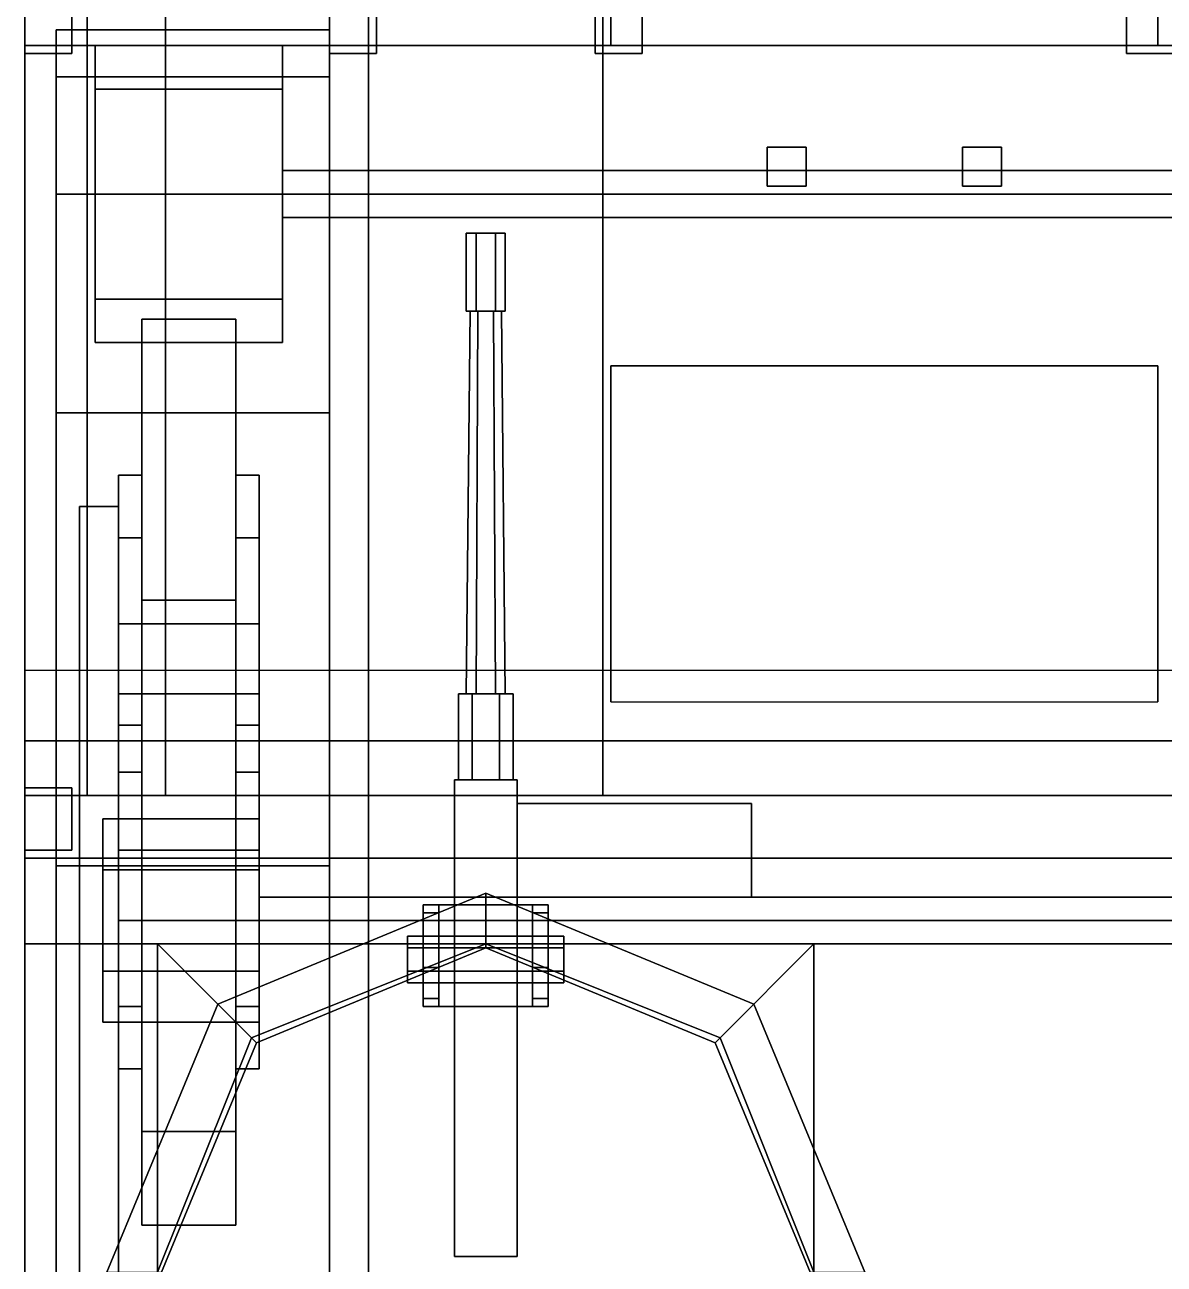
# Model space of a CAD drawing. Extents: x -1.1 to 1.1, y -2.2 to 2.63.
# Drawn here: x -1.1 to 0.358, y 0.24 to 1.827 of the extents above; entities that cross this region are included whole.
import ezdxf

# ---------------------------------------------------------------- set-up
doc = ezdxf.new("R2010")
doc.units = 0
doc.layers.get('0').update_dxf_attribs({"linetype": 'CONTINUOUS'})
for name, color, linetype in [('BALANCIER', 5, 'CONTINUOUS'), ('MG', 1, 'CONTINUOUS'), ('MG_MOUNT', 5, 'CONTINUOUS'), ('MUDGUARD', 6, 'CONTINUOUS'), ('ROOF', 3, 'CONTINUOUS'), ('TRACKS', 1, 'CONTINUOUS'), ('WHEELS', 2, 'CONTINUOUS')]:
    doc.layers.add(name, color=color, linetype=linetype)

msp = doc.modelspace()

# ---------------------------------------------------------------- linework, layer by layer
for points in [[(-0.35, 1.87, 1.05), (-0.35, 1.8, 1.12), (-0.35, 1.8, 1.67), (-0.35, 1.92, 1.67)], [(-0.35, 1.92, 1.67), (-0.35, 1.8, 1.67), (0.35, 1.8, 1.67), (0.35, 1.92, 1.67)], [(0.35, 1.8, 1.67), (0.35, 1.8, 1.12), (0.35, 1.87, 1.05), (0.35, 1.92, 1.67)], [(-1.1, 1.87, 1.05), (-1.1, -1.87, 1.05), (-1.1, -1.87, 1.12), (-1.1, 1.87, 1.12)], [(1.1, 1.87, 1.05), (1.1, -1.87, 1.05), (-1.1, -1.87, 1.05), (-1.1, 1.87, 1.05)], [(-1.1, 1.87, 1.12), (-1.1, 1.8, 1.12), (-1.1, 1.8, 1.59), (-1.1, 1.87, 1.59)], [(-1.1, 1.87, 1.59), (-1.1, 1.8, 1.59), (1.1, 1.8, 1.59), (1.1, 1.87, 1.59)], [(-0.66, 1.87, 0.44), (-0.66, -1.87, 0.44), (-0.66, -1.87, 1.05), (-0.66, 1.87, 1.05)], [(0.66, 1.87, 0.44), (0.66, -1.87, 0.44), (-0.66, -1.87, 0.44), (-0.66, 1.87, 0.44)], [(-1.1, 1.8, 1.12), (-1.1, -0.22, 1.12), (1.1, -0.22, 1.12), (1.1, 1.8, 1.12)], [(-1.1, 1.8, 1.59), (-1.1, 1.8, 1.04), (1.1, 1.8, 1.04), (1.1, 1.8, 1.59)], [(-1.1, -0.31, 1.59), (-1.1, 1.8, 1.59), (-1.1, 1.8, 1.12), (-1.1, -0.22, 1.12)], [(-1.1, -0.22, 1.12), (-1.1, 1.8, 1.12), (-1.1, 1.8, 1.59), (-1.1, -0.31, 1.59)], [(-0.35, 1.8, 1.67), (-0.35, 1.8, 1.59), (0.35, 1.8, 1.59), (0.35, 1.8, 1.67)], [(-0.1, 1.67, 1.73), (-0.1, 1.67, 1.12), (-0.15, 1.67, 1.12), (-0.15, 1.67, 1.73)], [(-0.15, 1.67, 1.12), (-0.15, 1.62, 1.12), (-0.15, 1.62, 1.73), (-0.15, 1.67, 1.73)], [(-0.15, 1.67, 1.73), (-0.15, 1.62, 1.73), (-0.1, 1.62, 1.73), (-0.1, 1.67, 1.73)], [(-0.1, 1.62, 1.73), (-0.1, 1.62, 1.12), (-0.1, 1.67, 1.12), (-0.1, 1.67, 1.73)], [(0.1, 1.67, 1.12), (0.1, 1.62, 1.12), (0.1, 1.62, 1.73), (0.1, 1.67, 1.73)], [(0.1, 1.67, 1.73), (0.1, 1.62, 1.73), (0.15, 1.62, 1.73), (0.15, 1.67, 1.73)], [(0.15, 1.67, 1.73), (0.15, 1.67, 1.12), (0.1, 1.67, 1.12), (0.1, 1.67, 1.73)], [(0.15, 1.62, 1.73), (0.15, 1.62, 1.12), (0.15, 1.67, 1.12), (0.15, 1.67, 1.73)], [(-0.15, 1.62, 1.73), (-0.15, 1.62, 1.12), (-0.1, 1.62, 1.12), (-0.1, 1.62, 1.73)], [(0.1, 1.62, 1.73), (0.1, 1.62, 1.12), (0.15, 1.62, 1.12), (0.15, 1.62, 1.73)], [(-0.35, 1.39, 1.12), (-0.35, 1, 1.12), (-0.35, 0.96, 1.33), (-0.35, 1.39, 1.33)], [(-0.35, 1.39, 1.33), (-0.35, 0.96, 1.33), (0.35, 0.96, 1.33), (0.35, 1.39, 1.33)], [(0.35, 1.39, 1.33), (0.35, 1.39, 1.12), (-0.35, 1.39, 1.12), (-0.35, 1.39, 1.33)], [(0.35, 0.96, 1.33), (0.35, 1, 1.12), (0.35, 1.39, 1.12), (0.35, 1.39, 1.33)], [(-1.03, 1.21, 0.41), (-1.03, -0.89, 0.41), (-1.03, -0.89, 0.65), (-1.03, 1.21, 0.65)], [(-1.03, 1.21, 0.65), (-1.03, -0.89, 0.65), (-0.98, -0.89, 0.65), (-0.98, 1.21, 0.65)], [(-0.98, 1.21, 0.65), (-0.98, 1.21, 0.41), (-1.03, 1.21, 0.41), (-1.03, 1.21, 0.65)], [(-0.98, 1.21, 0.41), (-0.98, -0.89, 0.41), (-1.03, -0.89, 0.41), (-1.03, 1.21, 0.41)], [(-0.98, -0.89, 0.65), (-0.98, -0.89, 0.41), (-0.98, 1.21, 0.41), (-0.98, 1.21, 0.65)], [(1.1, 0.91, 1.59), (1.1, 1, 1.12), (-1.1, 1, 1.12), (-1.1, 0.91, 1.59)], [(-1.1, 0.91, 1.59), (-1.1, 0.76, 1.59), (1.1, 0.76, 1.59), (1.1, 0.91, 1.59)], [(-1.1, 0.76, 1.59), (-1.1, 0.65, 1.12), (1.1, 0.65, 1.12), (1.1, 0.76, 1.59)]]:
    msp.add_3dface(points)
at = {"layer": 'BALANCIER'}
for points in [[(-0.98, 1.25, 0.2), (-0.98, 1.17, 0.2), (-0.98, 1.17, 0.3), (-0.98, 1.25, 0.3)], [(-0.98, 1.25, 0.3), (-0.98, 1.17, 0.3), (-0.95, 1.17, 0.3), (-0.95, 1.25, 0.3)], [(-0.95, 1.25, 0.3), (-0.95, 1.25, 0.2), (-0.98, 1.25, 0.2), (-0.98, 1.25, 0.3)], [(-0.95, 1.25, 0.2), (-0.95, 1.17, 0.2), (-0.98, 1.17, 0.2), (-0.98, 1.25, 0.2)], [(-0.95, 1.17, 0.3), (-0.95, 1.17, 0.2), (-0.95, 1.25, 0.2), (-0.95, 1.25, 0.3)], [(-0.8, 1.25, 0.3), (-0.8, 1.25, 0.2), (-0.83, 1.25, 0.2), (-0.83, 1.25, 0.3)], [(-0.83, 1.25, 0.2), (-0.83, 1.17, 0.2), (-0.83, 1.17, 0.3), (-0.83, 1.25, 0.3)], [(-0.8, 1.25, 0.2), (-0.8, 1.17, 0.2), (-0.83, 1.17, 0.2), (-0.83, 1.25, 0.2)], [(-0.83, 1.25, 0.3), (-0.83, 1.17, 0.3), (-0.8, 1.17, 0.3), (-0.8, 1.25, 0.3)], [(-0.8, 1.17, 0.3), (-0.8, 1.17, 0.2), (-0.8, 1.25, 0.2), (-0.8, 1.25, 0.3)], [(-0.98, 1.17, 0.3), (-0.98, 1.17, 0.2), (-0.95, 1.17, 0.2), (-0.95, 1.17, 0.3)], [(-0.98, 1.17, 0.23), (-0.98, 0.93, 0.25), (-0.98, 0.93, 0.35), (-0.98, 1.17, 0.29)], [(-0.98, 1.17, 0.29), (-0.98, 0.93, 0.35), (-0.95, 0.93, 0.35), (-0.95, 1.17, 0.29)], [(-0.95, 1.17, 0.23), (-0.95, 0.93, 0.25), (-0.98, 0.93, 0.25), (-0.98, 1.17, 0.23)], [(-0.95, 0.93, 0.35), (-0.95, 0.93, 0.25), (-0.95, 1.17, 0.23), (-0.95, 1.17, 0.29)], [(-0.83, 1.17, 0.23), (-0.83, 0.93, 0.25), (-0.83, 0.93, 0.35), (-0.83, 1.17, 0.29)], [(-0.83, 1.17, 0.3), (-0.83, 1.17, 0.2), (-0.8, 1.17, 0.2), (-0.8, 1.17, 0.3)], [(-0.8, 1.17, 0.23), (-0.8, 0.93, 0.25), (-0.83, 0.93, 0.25), (-0.83, 1.17, 0.23)], [(-0.83, 1.17, 0.29), (-0.83, 0.93, 0.35), (-0.8, 0.93, 0.35), (-0.8, 1.17, 0.29)], [(-0.8, 0.93, 0.35), (-0.8, 0.93, 0.25), (-0.8, 1.17, 0.23), (-0.8, 1.17, 0.29)], [(-0.8, 0.97, 0.6359), (-0.8, 1.06, 0.48), (-0.98, 1.06, 0.48), (-0.98, 0.97, 0.6359)], [(-0.8, 1.06, 0.48), (-0.8, 0.97, 0.3241), (-0.98, 0.97, 0.3241), (-0.98, 1.06, 0.48)], [(-0.98, 0.68, 0.48), (-0.98, 1.06, 0.48), (-0.98, 0.97, 0.3241), (-0.98, 0.77, 0.3241)], [(-0.8, 1.06, 0.48), (-0.8, 0.68, 0.48), (-0.8, 0.77, 0.3241), (-0.8, 0.97, 0.3241)], [(-0.8, 0.97, 0.6359), (-0.8, 0.77, 0.6359), (-0.8, 0.68, 0.48), (-0.8, 1.06, 0.48)], [(-0.8, 0.77, 0.6359), (-0.8, 0.97, 0.6359), (-0.98, 0.97, 0.6359), (-0.98, 0.77, 0.6359)], [(-0.8, 0.97, 0.3241), (-0.8, 0.77, 0.3241), (-0.98, 0.77, 0.3241), (-0.98, 0.97, 0.3241)], [(-0.98, 0.93, 0.23), (-0.98, 0.87, 0.2), (-0.98, 0.87, 0.33), (-0.98, 0.93, 0.33)], [(-0.95, 0.93, 0.23), (-0.95, 0.87, 0.2), (-0.98, 0.87, 0.2), (-0.98, 0.93, 0.23)], [(-0.95, 0.93, 0.33), (-0.95, 0.93, 0.23), (-0.98, 0.93, 0.23), (-0.98, 0.93, 0.33)], [(-0.95, 0.87, 0.33), (-0.95, 0.87, 0.2), (-0.95, 0.93, 0.23), (-0.95, 0.93, 0.33)], [(-0.8, 0.93, 0.33), (-0.8, 0.93, 0.23), (-0.83, 0.93, 0.23), (-0.83, 0.93, 0.33)], [(-0.83, 0.93, 0.23), (-0.83, 0.87, 0.2), (-0.83, 0.87, 0.33), (-0.83, 0.93, 0.33)], [(-0.8, 0.93, 0.23), (-0.8, 0.87, 0.2), (-0.83, 0.87, 0.2), (-0.83, 0.93, 0.23)], [(-0.8, 0.87, 0.33), (-0.8, 0.87, 0.2), (-0.8, 0.93, 0.23), (-0.8, 0.93, 0.33)], [(-0.98, 0.87, 0.2), (-0.98, 0.81, 0.23), (-0.98, 0.81, 0.33), (-0.98, 0.87, 0.33)], [(-0.95, 0.87, 0.2), (-0.95, 0.81, 0.23), (-0.98, 0.81, 0.23), (-0.98, 0.87, 0.2)], [(-0.95, 0.81, 0.33), (-0.95, 0.81, 0.23), (-0.95, 0.87, 0.2), (-0.95, 0.87, 0.33)], [(-0.83, 0.87, 0.2), (-0.83, 0.81, 0.23), (-0.83, 0.81, 0.33), (-0.83, 0.87, 0.33)], [(-0.8, 0.87, 0.2), (-0.8, 0.81, 0.23), (-0.83, 0.81, 0.23), (-0.83, 0.87, 0.2)], [(-0.8, 0.81, 0.33), (-0.8, 0.81, 0.23), (-0.8, 0.87, 0.2), (-0.8, 0.87, 0.33)], [(-0.98, 0.81, 0.33), (-0.98, 0.81, 0.23), (-0.95, 0.81, 0.23), (-0.95, 0.81, 0.33)], [(-0.98, 0.81, 0.35), (-0.98, 0.81, 0.25), (-0.98, 0.57, 0.23), (-0.98, 0.57, 0.29)], [(-0.98, 0.57, 0.23), (-0.98, 0.81, 0.25), (-0.95, 0.81, 0.25), (-0.95, 0.57, 0.23)], [(-0.95, 0.57, 0.29), (-0.95, 0.81, 0.35), (-0.98, 0.81, 0.35), (-0.98, 0.57, 0.29)], [(-0.95, 0.57, 0.23), (-0.95, 0.81, 0.25), (-0.95, 0.81, 0.35), (-0.95, 0.57, 0.29)], [(-0.83, 0.81, 0.35), (-0.83, 0.81, 0.25), (-0.83, 0.57, 0.23), (-0.83, 0.57, 0.29)], [(-0.83, 0.81, 0.33), (-0.83, 0.81, 0.23), (-0.8, 0.81, 0.23), (-0.8, 0.81, 0.33)], [(-0.83, 0.57, 0.23), (-0.83, 0.81, 0.25), (-0.8, 0.81, 0.25), (-0.8, 0.57, 0.23)], [(-0.8, 0.57, 0.29), (-0.8, 0.81, 0.35), (-0.83, 0.81, 0.35), (-0.83, 0.57, 0.29)], [(-0.8, 0.57, 0.23), (-0.8, 0.81, 0.25), (-0.8, 0.81, 0.35), (-0.8, 0.57, 0.29)], [(-0.8, 0.68, 0.48), (-0.8, 0.77, 0.6359), (-0.98, 0.77, 0.6359), (-0.98, 0.68, 0.48)], [(-0.8, 0.77, 0.3241), (-0.8, 0.68, 0.48), (-0.98, 0.68, 0.48), (-0.98, 0.77, 0.3241)], [(-0.95, 0.57, 0.3), (-0.95, 0.57, 0.2), (-0.98, 0.57, 0.2), (-0.98, 0.57, 0.3)], [(-0.98, 0.57, 0.3), (-0.98, 0.57, 0.2), (-0.98, 0.49, 0.2), (-0.98, 0.49, 0.3)], [(-0.98, 0.49, 0.2), (-0.98, 0.57, 0.2), (-0.95, 0.57, 0.2), (-0.95, 0.49, 0.2)], [(-0.95, 0.49, 0.3), (-0.95, 0.57, 0.3), (-0.98, 0.57, 0.3), (-0.98, 0.49, 0.3)], [(-0.95, 0.49, 0.2), (-0.95, 0.57, 0.2), (-0.95, 0.57, 0.3), (-0.95, 0.49, 0.3)], [(-0.83, 0.57, 0.3), (-0.83, 0.57, 0.2), (-0.83, 0.49, 0.2), (-0.83, 0.49, 0.3)], [(-0.8, 0.57, 0.3), (-0.8, 0.57, 0.2), (-0.83, 0.57, 0.2), (-0.83, 0.57, 0.3)], [(-0.83, 0.49, 0.2), (-0.83, 0.57, 0.2), (-0.8, 0.57, 0.2), (-0.8, 0.49, 0.2)], [(-0.8, 0.49, 0.3), (-0.8, 0.57, 0.3), (-0.83, 0.57, 0.3), (-0.83, 0.49, 0.3)], [(-0.8, 0.49, 0.2), (-0.8, 0.57, 0.2), (-0.8, 0.57, 0.3), (-0.8, 0.49, 0.3)], [(-0.98, 0.49, 0.3), (-0.98, 0.49, 0.2), (-0.95, 0.49, 0.2), (-0.95, 0.49, 0.3)], [(-0.83, 0.49, 0.3), (-0.83, 0.49, 0.2), (-0.8, 0.49, 0.2), (-0.8, 0.49, 0.3)]]:
    msp.add_3dface(points, dxfattribs=at)
at = {"layer": 'MG'}
for points in [[(-0.5225, 1.56, 2.4717), (-0.535, 1.56, 2.45), (-0.535, 1.46, 2.45), (-0.5225, 1.46, 2.4717)], [(-0.535, 1.56, 2.45), (-0.5225, 1.56, 2.4283), (-0.5225, 1.46, 2.4283), (-0.535, 1.46, 2.45)], [(-0.485, 1.56, 2.45), (-0.535, 1.56, 2.45), (-0.5225, 1.56, 2.4717), (-0.4975, 1.56, 2.4717)], [(-0.4975, 1.56, 2.4283), (-0.5225, 1.56, 2.4283), (-0.535, 1.56, 2.45), (-0.485, 1.56, 2.45)], [(-0.4975, 1.56, 2.4717), (-0.5225, 1.56, 2.4717), (-0.5225, 1.46, 2.4717), (-0.4975, 1.46, 2.4717)], [(-0.5225, 1.56, 2.4283), (-0.4975, 1.56, 2.4283), (-0.4975, 1.46, 2.4283), (-0.5225, 1.46, 2.4283)], [(-0.485, 1.56, 2.45), (-0.4975, 1.56, 2.4717), (-0.4975, 1.46, 2.4717), (-0.485, 1.46, 2.45)], [(-0.4975, 1.56, 2.4283), (-0.485, 1.56, 2.45), (-0.485, 1.46, 2.45), (-0.4975, 1.46, 2.4283)], [(-0.5225, 0.97, 2.4283), (-0.535, 0.97, 2.45), (-0.53, 1.46, 2.45), (-0.52, 1.46, 2.4327)], [(-0.535, 0.97, 2.45), (-0.5225, 0.97, 2.4717), (-0.52, 1.46, 2.4673), (-0.53, 1.46, 2.45)], [(-0.4975, 1.46, 2.4717), (-0.5225, 1.46, 2.4717), (-0.535, 1.46, 2.45), (-0.485, 1.46, 2.45)], [(-0.485, 1.46, 2.45), (-0.535, 1.46, 2.45), (-0.5225, 1.46, 2.4283), (-0.4975, 1.46, 2.4283)], [(-0.4975, 0.97, 2.4283), (-0.5225, 0.97, 2.4283), (-0.52, 1.46, 2.4327), (-0.5, 1.46, 2.4327)], [(-0.5225, 0.97, 2.4717), (-0.4975, 0.97, 2.4717), (-0.5, 1.46, 2.4673), (-0.52, 1.46, 2.4673)], [(-0.485, 0.97, 2.45), (-0.4975, 0.97, 2.4283), (-0.5, 1.46, 2.4327), (-0.49, 1.46, 2.45)], [(-0.4975, 0.97, 2.4717), (-0.485, 0.97, 2.45), (-0.49, 1.46, 2.45), (-0.5, 1.46, 2.4673)], [(-0.5275, 0.97, 2.4803), (-0.545, 0.97, 2.45), (-0.545, 0.86, 2.45), (-0.5275, 0.86, 2.4803)], [(-0.545, 0.97, 2.45), (-0.5275, 0.97, 2.4197), (-0.5275, 0.86, 2.4197), (-0.545, 0.86, 2.45)], [(-0.475, 0.97, 2.45), (-0.545, 0.97, 2.45), (-0.5275, 0.97, 2.4803), (-0.4925, 0.97, 2.4803)], [(-0.4925, 0.97, 2.4197), (-0.5275, 0.97, 2.4197), (-0.545, 0.97, 2.45), (-0.475, 0.97, 2.45)], [(-0.4925, 0.97, 2.4803), (-0.5275, 0.97, 2.4803), (-0.5275, 0.86, 2.4803), (-0.4925, 0.86, 2.4803)], [(-0.5275, 0.97, 2.4197), (-0.4925, 0.97, 2.4197), (-0.4925, 0.86, 2.4197), (-0.5275, 0.86, 2.4197)], [(-0.475, 0.97, 2.45), (-0.4925, 0.97, 2.4803), (-0.4925, 0.86, 2.4803), (-0.475, 0.86, 2.45)], [(-0.4925, 0.97, 2.4197), (-0.475, 0.97, 2.45), (-0.475, 0.86, 2.45), (-0.4925, 0.86, 2.4197)], [(-0.47, 0.86, 2.5), (-0.47, 0.86, 2.38), (-0.55, 0.86, 2.38), (-0.55, 0.86, 2.5)], [(-0.55, 0.86, 2.38), (-0.55, 0.25, 2.38), (-0.55, 0.25, 2.5), (-0.55, 0.86, 2.5)], [(-0.47, 0.86, 2.38), (-0.47, 0.25, 2.38), (-0.55, 0.25, 2.38), (-0.55, 0.86, 2.38)], [(-0.55, 0.86, 2.5), (-0.55, 0.25, 2.5), (-0.47, 0.25, 2.5), (-0.47, 0.86, 2.5)], [(-0.47, 0.25, 2.5), (-0.47, 0.25, 2.38), (-0.47, 0.86, 2.38), (-0.47, 0.86, 2.5)], [(-0.47, 0.83, 2.35), (-0.47, 0.71, 2.35), (-0.47, 0.71, 2.57), (-0.47, 0.83, 2.57)], [(-0.47, 0.83, 2.57), (-0.47, 0.71, 2.57), (-0.17, 0.71, 2.57), (-0.17, 0.83, 2.57)], [(-0.17, 0.83, 2.57), (-0.17, 0.83, 2.35), (-0.47, 0.83, 2.35), (-0.47, 0.83, 2.57)], [(-0.17, 0.83, 2.35), (-0.17, 0.71, 2.35), (-0.47, 0.71, 2.35), (-0.47, 0.83, 2.35)], [(-0.17, 0.71, 2.57), (-0.17, 0.71, 2.35), (-0.17, 0.83, 2.35), (-0.17, 0.83, 2.57)], [(-0.47, 0.71, 2.57), (-0.47, 0.71, 2.35), (-0.17, 0.71, 2.35), (-0.17, 0.71, 2.57)], [(-0.41, 0.645, 2.456), (-0.41, 0.66, 2.43), (-0.61, 0.66, 2.43), (-0.61, 0.645, 2.456)], [(-0.41, 0.66, 2.43), (-0.41, 0.645, 2.404), (-0.61, 0.645, 2.404), (-0.61, 0.66, 2.43)], [(-0.61, 0.615, 2.456), (-0.61, 0.645, 2.456), (-0.61, 0.66, 2.43), (-0.61, 0.6, 2.43)], [(-0.61, 0.6, 2.43), (-0.61, 0.66, 2.43), (-0.61, 0.645, 2.404), (-0.61, 0.615, 2.404)], [(-0.41, 0.6, 2.43), (-0.41, 0.66, 2.43), (-0.41, 0.645, 2.456), (-0.41, 0.615, 2.456)], [(-0.41, 0.615, 2.404), (-0.41, 0.645, 2.404), (-0.41, 0.66, 2.43), (-0.41, 0.6, 2.43)], [(-0.41, 0.615, 2.456), (-0.41, 0.645, 2.456), (-0.61, 0.645, 2.456), (-0.61, 0.615, 2.456)], [(-0.41, 0.645, 2.404), (-0.41, 0.615, 2.404), (-0.61, 0.615, 2.404), (-0.61, 0.645, 2.404)], [(-0.41, 0.6, 2.43), (-0.41, 0.615, 2.456), (-0.61, 0.615, 2.456), (-0.61, 0.6, 2.43)], [(-0.41, 0.615, 2.404), (-0.41, 0.6, 2.43), (-0.61, 0.6, 2.43), (-0.61, 0.615, 2.404)], [(-0.55, 0.25, 2.5), (-0.55, 0.25, 2.38), (-0.47, 0.25, 2.38), (-0.47, 0.25, 2.5)]]:
    msp.add_3dface(points, dxfattribs=at)
at = {"layer": 'MG_MOUNT'}
for points in [[(-0.59, 0.7, 2.28), (-0.59, 0.57, 2.28), (-0.59, 0.57, 2.33), (-0.59, 0.7, 2.33)], [(-0.43, 0.7, 2.33), (-0.43, 0.7, 2.28), (-0.59, 0.7, 2.28), (-0.59, 0.7, 2.33)], [(-0.43, 0.7, 2.28), (-0.43, 0.57, 2.28), (-0.59, 0.57, 2.28), (-0.59, 0.7, 2.28)], [(-0.59, 0.7, 2.33), (-0.59, 0.57, 2.33), (-0.59, 0.58, 2.42), (-0.59, 0.69, 2.42)], [(-0.57, 0.69, 2.42), (-0.57, 0.7, 2.33), (-0.59, 0.7, 2.33), (-0.59, 0.69, 2.42)], [(-0.57, 0.7, 2.33), (-0.57, 0.57, 2.33), (-0.45, 0.57, 2.33), (-0.45, 0.7, 2.33)], [(-0.57, 0.58, 2.42), (-0.57, 0.57, 2.33), (-0.57, 0.7, 2.33), (-0.57, 0.69, 2.42)], [(-0.55, 0.7, 2.19), (-0.55, 0.57, 2.19), (-0.55, 0.57, 2.28), (-0.55, 0.7, 2.28)], [(-0.47, 0.7, 2.28), (-0.47, 0.7, 2.19), (-0.55, 0.7, 2.19), (-0.55, 0.7, 2.28)], [(-0.47, 0.57, 2.28), (-0.47, 0.57, 2.19), (-0.47, 0.7, 2.19), (-0.47, 0.7, 2.28)], [(-0.43, 0.69, 2.42), (-0.43, 0.7, 2.33), (-0.45, 0.7, 2.33), (-0.45, 0.69, 2.42)], [(-0.45, 0.7, 2.33), (-0.45, 0.57, 2.33), (-0.45, 0.58, 2.42), (-0.45, 0.69, 2.42)], [(-0.43, 0.57, 2.33), (-0.43, 0.57, 2.28), (-0.43, 0.7, 2.28), (-0.43, 0.7, 2.33)], [(-0.43, 0.58, 2.42), (-0.43, 0.57, 2.33), (-0.43, 0.7, 2.33), (-0.43, 0.69, 2.42)], [(-0.59, 0.69, 2.42), (-0.59, 0.58, 2.42), (-0.59, 0.62, 2.48), (-0.59, 0.66, 2.48)], [(-0.57, 0.66, 2.48), (-0.57, 0.69, 2.42), (-0.59, 0.69, 2.42), (-0.59, 0.66, 2.48)], [(-0.57, 0.62, 2.48), (-0.57, 0.58, 2.42), (-0.57, 0.69, 2.42), (-0.57, 0.66, 2.48)], [(-0.45, 0.69, 2.42), (-0.45, 0.58, 2.42), (-0.45, 0.62, 2.48), (-0.45, 0.66, 2.48)], [(-0.43, 0.66, 2.48), (-0.43, 0.69, 2.42), (-0.45, 0.69, 2.42), (-0.45, 0.66, 2.48)], [(-0.43, 0.62, 2.48), (-0.43, 0.58, 2.42), (-0.43, 0.69, 2.42), (-0.43, 0.66, 2.48)], [(-0.59, 0.66, 2.48), (-0.59, 0.62, 2.48), (-0.57, 0.62, 2.48), (-0.57, 0.66, 2.48)], [(-0.45, 0.66, 2.48), (-0.45, 0.62, 2.48), (-0.43, 0.62, 2.48), (-0.43, 0.66, 2.48)], [(-0.59, 0.62, 2.48), (-0.59, 0.58, 2.42), (-0.57, 0.58, 2.42), (-0.57, 0.62, 2.48)], [(-0.45, 0.62, 2.48), (-0.45, 0.58, 2.42), (-0.43, 0.58, 2.42), (-0.43, 0.62, 2.48)], [(-0.59, 0.58, 2.42), (-0.59, 0.57, 2.33), (-0.57, 0.57, 2.33), (-0.57, 0.58, 2.42)], [(-0.45, 0.58, 2.42), (-0.45, 0.57, 2.33), (-0.43, 0.57, 2.33), (-0.43, 0.58, 2.42)], [(-0.59, 0.57, 2.33), (-0.59, 0.57, 2.28), (-0.43, 0.57, 2.28), (-0.43, 0.57, 2.33)], [(-0.55, 0.57, 2.28), (-0.55, 0.57, 2.19), (-0.47, 0.57, 2.19), (-0.47, 0.57, 2.28)]]:
    msp.add_3dface(points, dxfattribs=at)
at = {"layer": 'MUDGUARD'}
for points in [[(-1.1, 1.78, 0.94), (-1.1, 1.93, 0.87), (-1.1, 1.87, 1.05), (-1.1, 1.78, 1.05)], [(-1.1, 1.78, 1.05), (-1.1, 1.87, 1.05), (-1.1, 1.93, 0.87), (-1.1, 1.78, 0.94)], [(-1.1, 1.57, 1.05), (-1.1, 1.78, 1.05), (-1.1, 1.78, 0.94), (-1.1, 1.57, 0.98)], [(-1.1, 1.57, 0.98), (-1.1, 1.78, 0.94), (-1.1, 1.78, 1.05), (-1.1, 1.57, 1.05)], [(-1.1, 1.53, 1), (-1.1, 1.57, 0.98), (-1.1, 1.57, 1.05), (-1.1, 1.52, 1.05)], [(-1.1, 1.52, 1.05), (-1.1, 1.57, 1.05), (-1.1, 1.57, 0.98), (-1.1, 1.53, 1)]]:
    msp.add_3dface(points, dxfattribs=at)
at = {"layer": 'ROOF'}
for points in [[(-1.1, 1.87, 2.11), (-1.1, 1.87, 2.04), (-1.1, 0.84, 2.04), (-1.1, 0.84, 2.11)], [(-1.1, 1.87, 2.04), (-1.02, 1.87, 2.04), (-1.02, 0.84, 2.04), (-1.1, 0.84, 2.04)], [(-0.92, 1.87, 2.21), (-1.1, 1.87, 2.11), (-1.1, 0.84, 2.11), (-0.92, 0.84, 2.21)], [(-1.1, 1.87, 1.59), (-1.1, 1.79, 1.59), (-1.1, 1.79, 2.04), (-1.1, 1.87, 2.04)], [(-1.04, 1.79, 2.04), (-1.04, 1.79, 1.59), (-1.04, 1.87, 1.59), (-1.04, 1.87, 2.04)], [(-1.02, 0.84, 2.09), (-1.02, 0.84, 2.04), (-1.02, 1.87, 2.04), (-1.02, 1.87, 2.09)], [(-0.92, 0.84, 2.14), (-1.02, 0.84, 2.09), (-1.02, 1.87, 2.09), (-0.92, 1.87, 2.14)], [(-0.36, 0.84, 2.19), (-0.92, 0.84, 2.14), (-0.92, 1.87, 2.14), (-0.36, 1.87, 2.19)], [(-0.36, 1.87, 2.27), (-0.92, 1.87, 2.21), (-0.92, 0.84, 2.21), (-0.36, 0.84, 2.27)], [(-0.71, 1.87, 1.59), (-0.71, 1.79, 1.59), (-0.71, 1.79, 2.16), (-0.71, 1.87, 2.16)], [(-0.65, 1.79, 2.17), (-0.65, 1.79, 1.59), (-0.65, 1.87, 1.59), (-0.65, 1.87, 2.17)], [(-0.37, 1.87, 1.59), (-0.37, 1.79, 1.59), (-0.37, 1.79, 2.19), (-0.37, 1.87, 2.19)], [(0.37, 1.87, 2.27), (-0.36, 1.87, 2.27), (-0.36, 0.84, 2.27), (0.37, 0.84, 2.27)], [(0.37, 0.84, 2.19), (-0.36, 0.84, 2.19), (-0.36, 1.87, 2.19), (0.37, 1.87, 2.19)], [(-0.31, 1.79, 2.19), (-0.31, 1.79, 1.59), (-0.31, 1.87, 1.59), (-0.31, 1.87, 2.19)], [(0.31, 1.87, 1.59), (0.31, 1.79, 1.59), (0.31, 1.79, 2.19), (0.31, 1.87, 2.19)], [(-1.1, 1.79, 2.04), (-1.1, 1.79, 1.59), (-1.04, 1.79, 1.59), (-1.04, 1.79, 2.04)], [(-0.71, 1.79, 2.16), (-0.71, 1.79, 1.59), (-0.65, 1.79, 1.59), (-0.65, 1.79, 2.17)], [(-0.37, 1.79, 2.19), (-0.37, 1.79, 1.59), (-0.31, 1.79, 1.59), (-0.31, 1.79, 2.19)], [(0.31, 1.79, 2.19), (0.31, 1.79, 1.59), (0.37, 1.79, 1.59), (0.37, 1.79, 2.19)], [(-1.1, 0.85, 1.59), (-1.1, 0.77, 1.59), (-1.1, 0.77, 2.04), (-1.1, 0.85, 2.04)], [(-1.04, 0.85, 2.04), (-1.04, 0.85, 1.59), (-1.1, 0.85, 1.59), (-1.1, 0.85, 2.04)], [(-1.04, 0.77, 2.04), (-1.04, 0.77, 1.59), (-1.04, 0.85, 1.59), (-1.04, 0.85, 2.04)], [(-1.1, 0.84, 2.11), (-1.02, 0.84, 2.09), (-0.92, 0.84, 2.14), (-0.92, 0.84, 2.21)], [(-1.1, 0.84, 2.04), (1.1, 0.84, 2.04), (1.1, 0.65, 2.04), (-1.1, 0.65, 2.04)], [(-1.1, 0.84, 2.11), (-1.1, 0.84, 2.04), (-1.1, 0.65, 2.04), (-1.1, 0.65, 2.11)], [(-1.1, 0.65, 2.11), (1.1, 0.65, 2.11), (1.1, 0.84, 2.11), (-1.1, 0.84, 2.11)], [(1.02, 0.84, 2.09), (1.02, 0.84, 2.04), (-1.02, 0.84, 2.04), (-1.02, 0.84, 2.09)], [(-0.92, 0.84, 2.14), (-1.02, 0.84, 2.09), (1.02, 0.84, 2.09), (0.95, 0.84, 2.13)], [(0.95, 0.84, 2.13), (1.02, 0.84, 2.09), (-1.02, 0.84, 2.09), (-0.92, 0.84, 2.14)], [(-0.92, 0.84, 2.21), (-0.92, 0.84, 2.14), (-0.36, 0.84, 2.19), (-0.36, 0.84, 2.27)], [(-0.36, 0.84, 2.19), (-0.92, 0.84, 2.14), (0.95, 0.84, 2.13), (0.37, 0.84, 2.19)], [(0.37, 0.84, 2.19), (0.95, 0.84, 2.13), (-0.92, 0.84, 2.14), (-0.36, 0.84, 2.19)], [(-0.36, 0.84, 2.27), (-0.36, 0.84, 2.19), (0.37, 0.84, 2.19), (0.37, 0.84, 2.27)], [(-1.1, 0.77, 2.04), (-1.1, 0.77, 1.59), (-1.04, 0.77, 1.59), (-1.04, 0.77, 2.04)], [(-0.51, 0.715, 2.11), (-0.8529, 0.5729, 2.11), (-0.8529, 0.5729, 2.19), (-0.51, 0.715, 2.19)], [(-0.51, 0.715, 2.19), (-0.8529, 0.5729, 2.19), (-0.8034, 0.5234, 2.19), (-0.51, 0.645, 2.19)], [(-0.1671, 0.5729, 2.11), (-0.51, 0.715, 2.11), (-0.51, 0.715, 2.19), (-0.1671, 0.5729, 2.19)], [(-0.1671, 0.5729, 2.19), (-0.51, 0.715, 2.19), (-0.51, 0.645, 2.19), (-0.2166, 0.5234, 2.19)], [(-1.1, -0.19, 2.11), (-0.93, -0.19, 2.11), (-0.93, 0.65, 2.11), (-1.1, 0.65, 2.11)], [(-1.1, 0.65, 2.11), (-1.1, 0.65, 2.04), (-1.1, -0.19, 2.04), (-1.1, -0.19, 2.11)], [(-1.1, 0.65, 2.04), (-0.93, 0.65, 2.04), (-0.93, -0.19, 2.04), (-1.1, -0.19, 2.04)], [(-0.93, 0.65, 2.04), (-0.51, 0.65, 2.04), (-0.81, 0.53, 2.04)], [(-0.93, 0.23, 2.11), (-0.81, 0.53, 2.11), (-0.81, 0.53, 2.11), (-0.93, 0.65, 2.11)], [(-0.81, 0.53, 2.11), (-0.51, 0.65, 2.11), (-0.51, 0.65, 2.11), (-0.93, 0.65, 2.11)], [(-0.93, 0.65, 2.04), (-0.81, 0.53, 2.04), (-0.93, 0.23, 2.04)], [(-0.81, 0.53, 2.11), (-0.81, 0.53, 2.04), (-0.51, 0.65, 2.04), (-0.51, 0.65, 2.11)], [(-0.8034, 0.5234, 2.11), (-0.51, 0.645, 2.11), (-0.51, 0.645, 2.19), (-0.8034, 0.5234, 2.19)], [(-0.51, 0.65, 2.11), (-0.51, 0.65, 2.04), (-0.21, 0.53, 2.04), (-0.21, 0.53, 2.11)], [(-0.51, 0.65, 2.11), (-0.21, 0.53, 2.11), (-0.09, 0.65, 2.11), (-0.51, 0.65, 2.11)], [(-0.51, 0.65, 2.04), (-0.09, 0.65, 2.04), (-0.21, 0.53, 2.04), (-0.51, 0.65, 2.04)], [(-0.51, 0.645, 2.11), (-0.2166, 0.5234, 2.11), (-0.2166, 0.5234, 2.19), (-0.51, 0.645, 2.19)], [(-0.21, 0.53, 2.11), (-0.09, 0.23, 2.11), (-0.09, 0.65, 2.11), (-0.21, 0.53, 2.11)], [(-0.21, 0.53, 2.04), (-0.09, 0.65, 2.04), (-0.09, 0.23, 2.04), (-0.21, 0.53, 2.04)], [(-0.09, 0.65, 2.04), (1.1, 0.65, 2.04), (1.1, -0.19, 2.04), (-0.09, -0.19, 2.04)], [(-0.09, -0.19, 2.11), (1.1, -0.19, 2.11), (1.1, 0.65, 2.11), (-0.09, 0.65, 2.11)], [(-0.8529, 0.5729, 2.11), (-0.995, 0.23, 2.11), (-0.995, 0.23, 2.19), (-0.8529, 0.5729, 2.19)], [(-0.8529, 0.5729, 2.19), (-0.995, 0.23, 2.19), (-0.925, 0.23, 2.19), (-0.8034, 0.5234, 2.19)], [(-0.025, 0.23, 2.19), (-0.1671, 0.5729, 2.19), (-0.2166, 0.5234, 2.19), (-0.095, 0.23, 2.19)], [(-0.025, 0.23, 2.11), (-0.1671, 0.5729, 2.11), (-0.1671, 0.5729, 2.19), (-0.025, 0.23, 2.19)], [(-0.93, 0.23, 2.04), (-0.81, 0.53, 2.04), (-0.81, 0.53, 2.11), (-0.93, 0.23, 2.11)], [(-0.21, 0.53, 2.04), (-0.09, 0.23, 2.04), (-0.09, 0.23, 2.11), (-0.21, 0.53, 2.11)], [(-0.925, 0.23, 2.11), (-0.8034, 0.5234, 2.11), (-0.8034, 0.5234, 2.19), (-0.925, 0.23, 2.19)], [(-0.2166, 0.5234, 2.11), (-0.095, 0.23, 2.11), (-0.095, 0.23, 2.19), (-0.2166, 0.5234, 2.19)]]:
    msp.add_3dface(points, dxfattribs=at)
at = {"layer": 'TRACKS'}
for points in [[(-1.06, 1.82, 0.61), (-1.06, 1.76, 0.76), (-0.71, 1.76, 0.76), (-0.71, 1.82, 0.61)], [(-0.71, 1.82, 0.61), (-0.71, 1.76, 0.76), (-1.06, 1.76, 0.76), (-1.06, 1.82, 0.61)], [(-0.71, 1.76, 0.46), (-0.71, 1.82, 0.61), (-1.06, 1.82, 0.61), (-1.06, 1.76, 0.46)], [(-1.06, 1.76, 0.46), (-1.06, 1.82, 0.61), (-0.71, 1.82, 0.61), (-0.71, 1.76, 0.46)], [(-0.71, 1.33), (-0.71, 1.76, 0.46), (-1.06, 1.76, 0.46), (-1.06, 1.33)], [(-1.06, 1.33), (-1.06, 1.76, 0.46), (-0.71, 1.76, 0.46), (-0.71, 1.33)], [(-0.71, 1.76, 0.76), (-0.71, 1.61, 0.82), (-1.06, 1.61, 0.82), (-1.06, 1.76, 0.76)], [(-1.06, 1.76, 0.76), (-1.06, 1.61, 0.82), (-0.71, 1.61, 0.82), (-0.71, 1.76, 0.76)], [(-1.06, 1.61, 0.82), (-1.06, 0.75, 0.95), (-0.71, 0.75, 0.95), (-0.71, 1.61, 0.82)], [(-0.71, 1.61, 0.82), (-0.71, 0.75, 0.95), (-1.06, 0.75, 0.95), (-1.06, 1.61, 0.82)], [(-0.71, -1.53), (-0.71, 1.33), (-1.06, 1.33), (-1.06, -1.53)], [(-1.06, -1.53), (-1.06, 1.33), (-0.71, 1.33), (-0.71, -1.53)], [(-0.71, 0.75, 0.95), (-0.71, -0.61, 0.96), (-1.06, -0.61, 0.96), (-1.06, 0.75, 0.95)], [(-1.06, 0.75, 0.95), (-1.06, -0.61, 0.96), (-0.71, -0.61, 0.96), (-0.71, 0.75, 0.95)]]:
    msp.add_3dface(points, dxfattribs=at)
at = {"layer": 'WHEELS'}
for points in [[(-0.77, 1.7444, 0.7444), (-0.77, 1.8, 0.61), (-1.01, 1.8, 0.61), (-1.01, 1.7444, 0.7444)], [(-0.77, 1.8, 0.61), (-0.77, 1.7444, 0.4756), (-1.01, 1.7444, 0.4756), (-1.01, 1.8, 0.61)], [(-1.01, 1.42, 0.61), (-1.01, 1.7444, 0.7444), (-1.01, 1.8, 0.61), (-1.01, 1.4756, 0.4756)], [(-1.01, 1.4756, 0.4756), (-1.01, 1.8, 0.61), (-1.01, 1.7444, 0.4756), (-1.01, 1.61, 0.42)], [(-0.77, 1.4756, 0.7444), (-0.77, 1.8, 0.61), (-0.77, 1.7444, 0.7444), (-0.77, 1.61, 0.8)], [(-0.77, 1.42, 0.61), (-0.77, 1.7444, 0.4756), (-0.77, 1.8, 0.61), (-0.77, 1.4756, 0.7444)], [(-0.77, 1.61, 0.8), (-0.77, 1.7444, 0.7444), (-1.01, 1.7444, 0.7444), (-1.01, 1.61, 0.8)], [(-0.77, 1.7444, 0.4756), (-0.77, 1.61, 0.42), (-1.01, 1.61, 0.42), (-1.01, 1.7444, 0.4756)], [(-1.01, 1.4756, 0.7444), (-1.01, 1.61, 0.8), (-1.01, 1.7444, 0.7444), (-1.01, 1.42, 0.61)], [(-0.77, 1.4756, 0.4756), (-0.77, 1.61, 0.42), (-0.77, 1.7444, 0.4756), (-0.77, 1.42, 0.61)], [(0.77, 1.61, 0.64), (0.77, 1.64, 0.61), (-0.77, 1.64, 0.61), (-0.77, 1.61, 0.64)], [(0.77, 1.64, 0.61), (0.77, 1.61, 0.58), (-0.77, 1.61, 0.58), (-0.77, 1.64, 0.61)], [(-0.77, 1.4756, 0.7444), (-0.77, 1.61, 0.8), (-1.01, 1.61, 0.8), (-1.01, 1.4756, 0.7444)], [(-0.77, 1.61, 0.42), (-0.77, 1.4756, 0.4756), (-1.01, 1.4756, 0.4756), (-1.01, 1.61, 0.42)], [(0.77, 1.58, 0.61), (0.77, 1.61, 0.64), (-0.77, 1.61, 0.64), (-0.77, 1.58, 0.61)], [(0.77, 1.61, 0.58), (0.77, 1.58, 0.61), (-0.77, 1.58, 0.61), (-0.77, 1.61, 0.58)], [(-0.77, 1.42, 0.61), (-0.77, 1.4756, 0.7444), (-1.01, 1.4756, 0.7444), (-1.01, 1.42, 0.61)], [(-0.77, 1.4756, 0.4756), (-0.77, 1.42, 0.61), (-1.01, 1.42, 0.61), (-1.01, 1.4756, 0.4756)], [(-0.83, 1.33, 0.4578), (-0.83, 1.45, 0.25), (-0.95, 1.45, 0.25), (-0.95, 1.33, 0.4578)], [(-0.83, 1.45, 0.25), (-0.83, 1.33, 0.0422), (-0.95, 1.33, 0.0422), (-0.95, 1.45, 0.25)], [(-0.95, 1.09, 0.4578), (-0.95, 1.33, 0.4578), (-0.95, 1.45, 0.25), (-0.95, 0.97, 0.25)], [(-0.95, 0.97, 0.25), (-0.95, 1.45, 0.25), (-0.95, 1.33, 0.0422), (-0.95, 1.09, 0.0422)], [(-0.83, 1.09, 0.4578), (-0.83, 1.33, 0.0422), (-0.83, 1.45, 0.25), (-0.83, 1.33, 0.4578)], [(-0.83, 1.09, 0.4578), (-0.83, 1.33, 0.4578), (-0.95, 1.33, 0.4578), (-0.95, 1.09, 0.4578)], [(-0.83, 1.33, 0.0422), (-0.83, 1.09, 0.0422), (-0.95, 1.09, 0.0422), (-0.95, 1.33, 0.0422)], [(-0.83, 0.97, 0.25), (-0.83, 1.09, 0.0422), (-0.83, 1.33, 0.0422), (-0.83, 1.09, 0.4578)], [(-0.83, 0.97, 0.25), (-0.83, 1.09, 0.4578), (-0.95, 1.09, 0.4578), (-0.95, 0.97, 0.25)], [(-0.83, 1.09, 0.0422), (-0.83, 0.97, 0.25), (-0.95, 0.97, 0.25), (-0.95, 1.09, 0.0422)], [(-0.8, 0.745, 0.9226), (-0.8, 0.81, 0.81), (-1, 0.81, 0.81), (-1, 0.745, 0.9226)], [(-1, 0.615, 0.9226), (-1, 0.745, 0.9226), (-1, 0.81, 0.81), (-1, 0.55, 0.81)], [(-0.8, 0.81, 0.81), (-0.8, 0.745, 0.6974), (-1, 0.745, 0.6974), (-1, 0.81, 0.81)], [(-1, 0.55, 0.81), (-1, 0.81, 0.81), (-1, 0.745, 0.6974), (-1, 0.615, 0.6974)], [(-0.8, 0.615, 0.9226), (-0.8, 0.745, 0.6974), (-0.8, 0.81, 0.81), (-0.8, 0.745, 0.9226)], [(-0.95, 0.41, 0.4578), (-0.95, 0.65, 0.4578), (-0.95, 0.77, 0.25), (-0.95, 0.29, 0.25)], [(-0.95, 0.29, 0.25), (-0.95, 0.77, 0.25), (-0.95, 0.65, 0.0422), (-0.95, 0.41, 0.0422)], [(-0.83, 0.65, 0.4578), (-0.83, 0.77, 0.25), (-0.95, 0.77, 0.25), (-0.95, 0.65, 0.4578)], [(-0.83, 0.77, 0.25), (-0.83, 0.65, 0.0422), (-0.95, 0.65, 0.0422), (-0.95, 0.77, 0.25)], [(-0.83, 0.41, 0.4578), (-0.83, 0.65, 0.0422), (-0.83, 0.77, 0.25), (-0.83, 0.65, 0.4578)], [(-0.8, 0.745, 0.6974), (-0.8, 0.615, 0.6974), (-1, 0.615, 0.6974), (-1, 0.745, 0.6974)], [(-0.8, 0.615, 0.9226), (-0.8, 0.745, 0.9226), (-1, 0.745, 0.9226), (-1, 0.615, 0.9226)], [(-0.8, 0.55, 0.81), (-0.8, 0.615, 0.6974), (-0.8, 0.745, 0.6974), (-0.8, 0.615, 0.9226)], [(0.8, 0.71, 0.81), (0.8, 0.68, 0.78), (-0.8, 0.68, 0.78), (-0.8, 0.71, 0.81)], [(0.8, 0.68, 0.84), (0.8, 0.71, 0.81), (-0.8, 0.71, 0.81), (-0.8, 0.68, 0.84)], [(0.8, 0.68, 0.78), (0.8, 0.65, 0.81), (-0.8, 0.65, 0.81), (-0.8, 0.68, 0.78)], [(0.8, 0.65, 0.81), (0.8, 0.68, 0.84), (-0.8, 0.68, 0.84), (-0.8, 0.65, 0.81)], [(-0.83, 0.65, 0.0422), (-0.83, 0.41, 0.0422), (-0.95, 0.41, 0.0422), (-0.95, 0.65, 0.0422)], [(-0.83, 0.41, 0.4578), (-0.83, 0.65, 0.4578), (-0.95, 0.65, 0.4578), (-0.95, 0.41, 0.4578)], [(-0.83, 0.29, 0.25), (-0.83, 0.41, 0.0422), (-0.83, 0.65, 0.0422), (-0.83, 0.41, 0.4578)], [(-0.8, 0.55, 0.81), (-0.8, 0.615, 0.9226), (-1, 0.615, 0.9226), (-1, 0.55, 0.81)], [(-0.8, 0.615, 0.6974), (-0.8, 0.55, 0.81), (-1, 0.55, 0.81), (-1, 0.615, 0.6974)], [(-0.83, 0.29, 0.25), (-0.83, 0.41, 0.4578), (-0.95, 0.41, 0.4578), (-0.95, 0.29, 0.25)], [(-0.83, 0.41, 0.0422), (-0.83, 0.29, 0.25), (-0.95, 0.29, 0.25), (-0.95, 0.41, 0.0422)]]:
    msp.add_3dface(points, dxfattribs=at)

doc.saveas('drawing.dxf')
